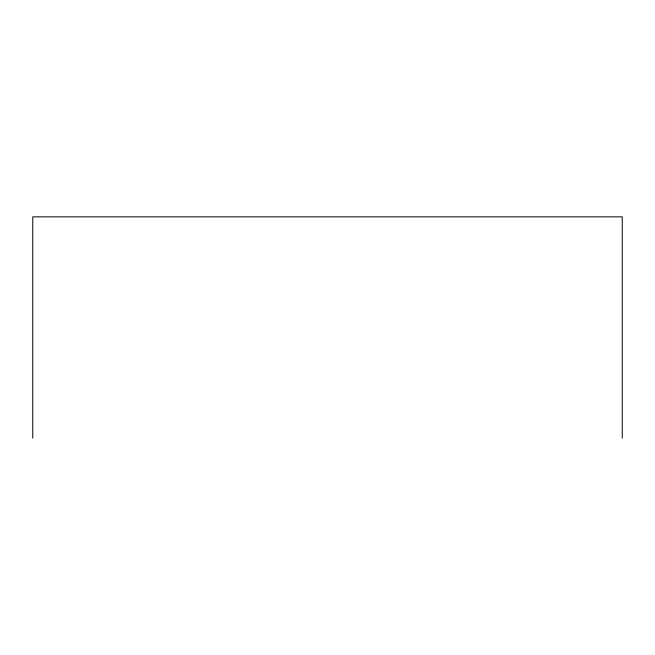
<?xml version="1.0" encoding="UTF-8"?>
<svg xmlns="http://www.w3.org/2000/svg" width="655" height="655" viewBox="0 0 655 655"><rect width="100%" height="100%" fill="white"/><g stroke="black" fill="none" stroke-linecap="round" stroke-linejoin="round"><path stroke-width="0.98" d="M622.25 438.146L622.25 216.854L32.75 216.854L32.75 438.146"/></g></svg>
